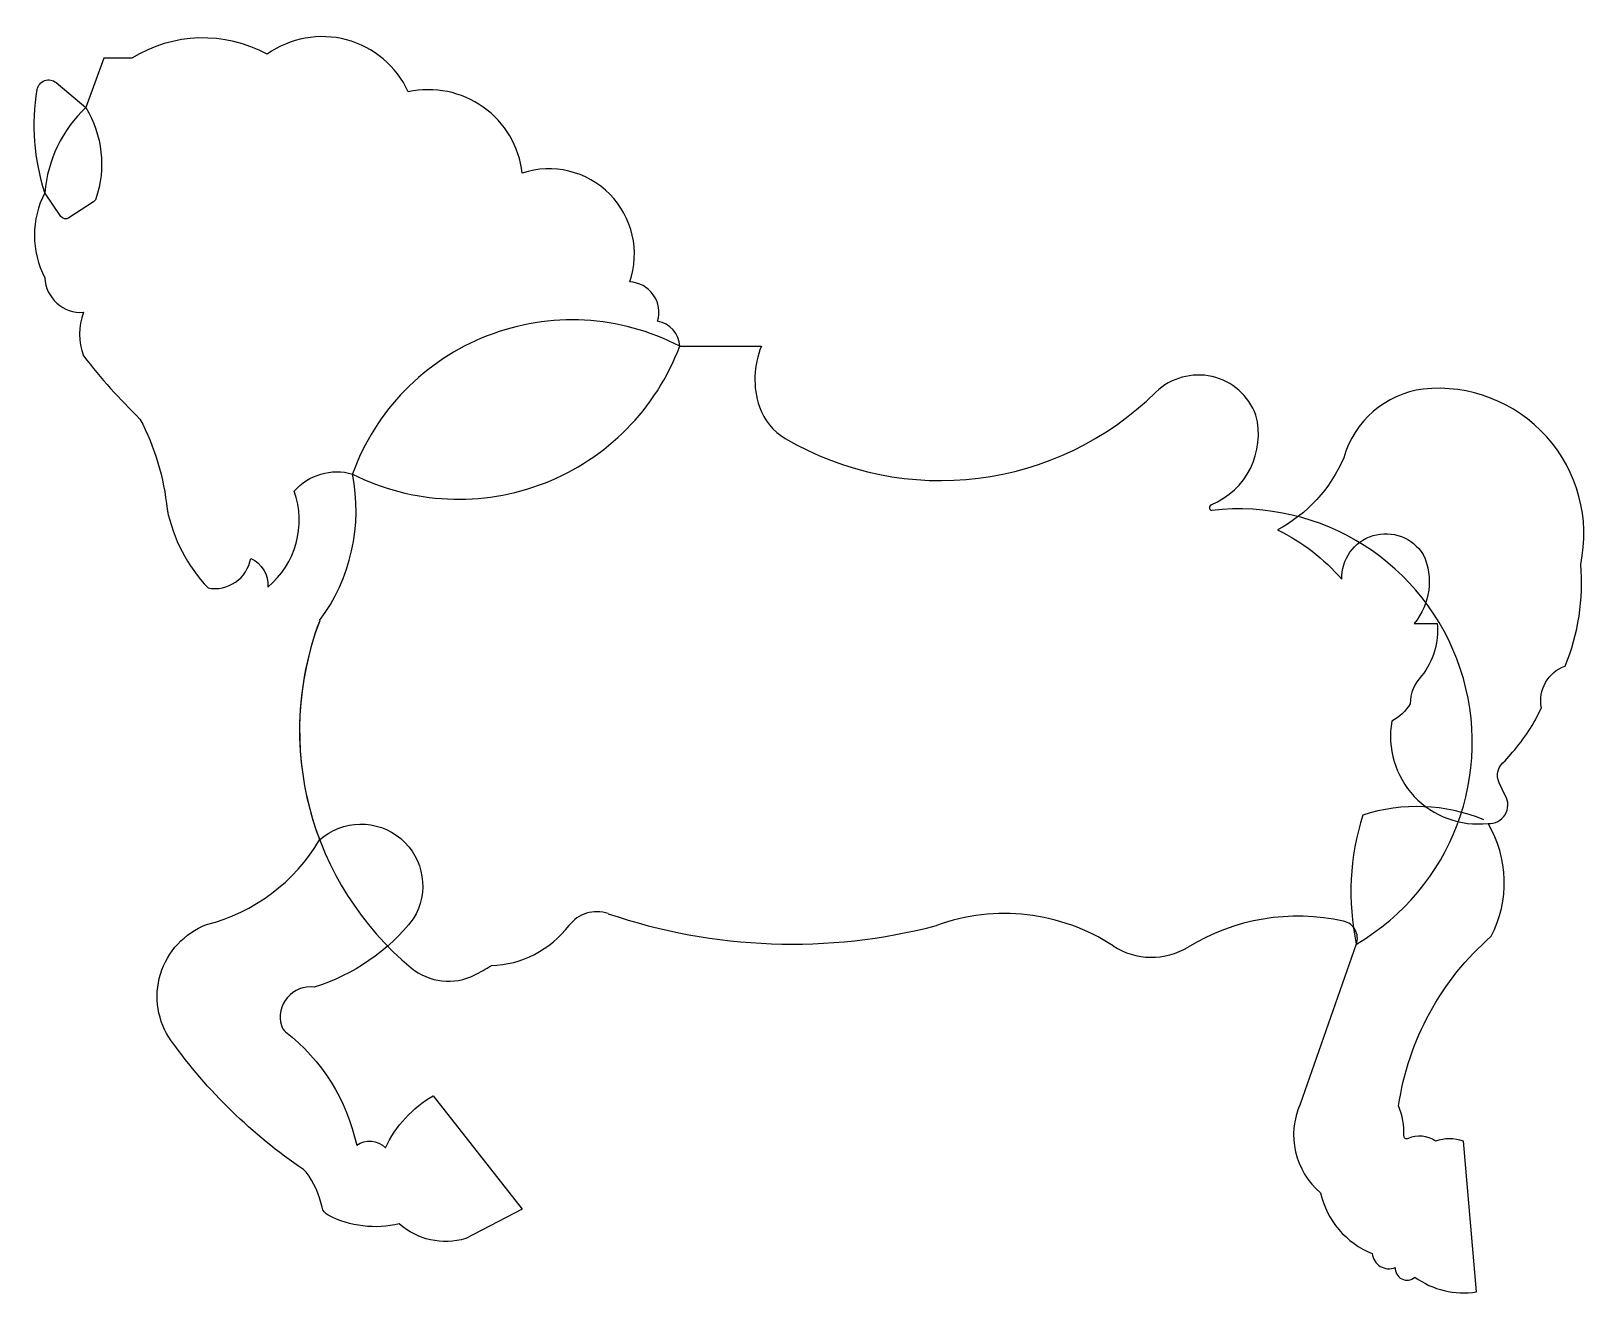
# Model space of a CAD drawing. Header units: centimetres. Extents: x 0 to 133, y 9 to 117.
import ezdxf

# ---------------------------------------------------------------- set-up
doc = ezdxf.new("R2010")
doc.units = ezdxf.units.CM
doc.header["$MEASUREMENT"] = 0
for name, color, linetype in [('cap', 51, 'Continuous'), ('coada', 101, 'Continuous'), ('corp', 191, 'Continuous'), ('picioare', 11, 'Continuous'), ('urechi', 161, 'Continuous')]:
    doc.layers.add(name, color=color, linetype=linetype)

# ---------------------------------------------------------------- blocks, each defined once
blk = doc.blocks.new('cap')
at = {"layer": 'cap'}
blk.add_lwpolyline([(20.01, 69.22, 0.313424), (22.26, 77.43, -0.291361), (27.25, 78.9, 0.445598), (55.28, 89.84, 0.359987), (53.39, 91.98, 0.490303), (51, 95.35, 0.620298), (41.79, 104.68, 0.444915), (32.03, 111.63, 0.471243), (19.94, 114.86, 0.270162), (8.35, 114.51), (5.96, 114.51), (4.41, 110.3, 0.184957), (0.9, 103, 0.242837), (0.9, 95.7, 0.419057), (4.2, 92.75, 0.178196), (4.2, 89.01, 0.032344), (9.05, 83.61, -0.096968), (11.37, 75.88, 0.139376), (14.88, 69.14, 0.416511), (18.54, 71.67, -0.310923)], format="xyb", close=True, dxfattribs=at)

msp = doc.modelspace()

# ---------------------------------------------------------------- linework, layer by layer
at = {"layer": 'coada'}
msp.add_lwpolyline([(126.63, 55.06, 0.071491), (129.09, 58.87, -0.370435), (131.13, 62.45, 0.120403), (132.46, 71.16, 0.508554), (118.97, 86.18, 0.29912), (112.16, 80.28, -0.171406), (106.49, 74.12, -0.100344), (112, 69.88, -0.770115), (118.97, 72, -0.28978), (118.2, 66.1), (120.17, 66.1, -0.195585), (118.83, 61.61, 0.194175), (117.85, 59.22, -0.135335), (116.28, 57.73, 0.502131), (124.52, 48.97, 0.609497), (125.99, 51.36), (125.48, 52.44, -0.368589), (126, 54.32)], format="xyb", close=True, dxfattribs=at)
at = {"layer": 'corp'}
msp.add_line((55.28, 89.84), (62.28, 89.84), dxfattribs=at)
for centre, radius, start, end in [((46.06, 72.1), 20, 62.5276, 160.1112), ((69.1, 87.03), 7.38, 157.54, 198.7454), ((99.71, 82.12), 5.26, 20.3431, 133.8268), ((77.61, 104.6), 26.26, 239.5896, 314.6377), ((66.85, 86.26), 5, 198.7454, 239.5896), ((98.36, 82.28), 6.49, 292.1088, 14.9113), ((11.81, 75.76), 15.75, 323.2688, 11.5167), ((100.9, 76.03), 0.25, 112.1088, 263.1658), ((103.17, 55.91), 20, 300.2436, 96.5944), ((49.15, 56.95), 26.43, 159.1979, 230.337), ((49.15, 56.95), 26.43, 159.1979, 200.8021), ((48.18, 38.4), 3, 71.2171, 142.6232), ((64.91, 87.58), 48.95, 251.2171, 284.6406), ((83.1, 24.22), 17.03, 56.8538, 109.9827), ((38.84, 45.54), 8.76, 271.9401, 322.6232), ((108.23, 22.97), 18.05, 77.4703, 121.4169), ((111.83, 39.13), 1.5, 340.6622, 77.4703), ((95.7, 43.5), 6, 236.8538, 301.4169), ((35.47, 40.45), 5, 230.337, 296.8513), ((29.6, 52.05), 18, 296.8513, 301.984)]:
    msp.add_arc(centre, radius, start, end, dxfattribs=at)
at = {"layer": 'picioare'}
msp.add_lwpolyline([(124.16, 49.28, 0.178132), (113.8, 49.68, 0.129326), (113.24, 38.63), (108.43, 24.92, 0.334469), (110.18, 17.33, 0.249945), (114.61, 12.13, 0.515152), (116.58, 10.94, 0.681364), (118.26, 10.1, 0.196271), (123.53, 8.83), (122.41, 21.75, 0.171592), (120.02, 21.75, 0.267172), (117.67, 21.97, -0.558144), (117.32, 22.21, 0.107812), (116.86, 24.77, -0.17902), (124.8, 39.3, 0.258406), (124.52, 48.97)], format="xyb", dxfattribs=at)
msp.add_lwpolyline([(21.51, 31.13, -0.175627), (27.61, 21.41, -0.37311), (30.07, 21.19, -0.148496), (34.16, 25.64), (41.8, 15.93), (36.95, 13.4, -0.257303), (31.26, 14.67, -0.180066), (25.17, 15.4, -0.225602), (24.65, 16.09, 0.110091), (23.29, 19.09, 0.082549), (23.05, 19.32, -0.087895), (11.73, 30.34, -0.48903), (14.75, 40.3, 0.199998), (24.44, 47.56, -0.868673), (32.46, 40.8, -0.155345), (23.96, 34.95, 0.534876), (21.16, 31.65, 0.158086)], format="xyb", close=True, dxfattribs=at)
at = {"layer": 'urechi'}
msp.add_lwpolyline([(0.25, 111.83, -0.580579), (1.87, 112.43), (4.41, 110.3, -0.221945), (5.27, 102.47, -0.168224), (5.07, 102.21), (2.95, 100.83, -0.40917), (2.27, 100.97), (0.9, 103, -0.119718)], format="xyb", close=True, dxfattribs=at)

# ---------------------------------------------------------------- block references
at = {"layer": 'cap'}
msp.add_blockref('cap', (0, 0), dxfattribs=at)

doc.saveas('drawing.dxf')
